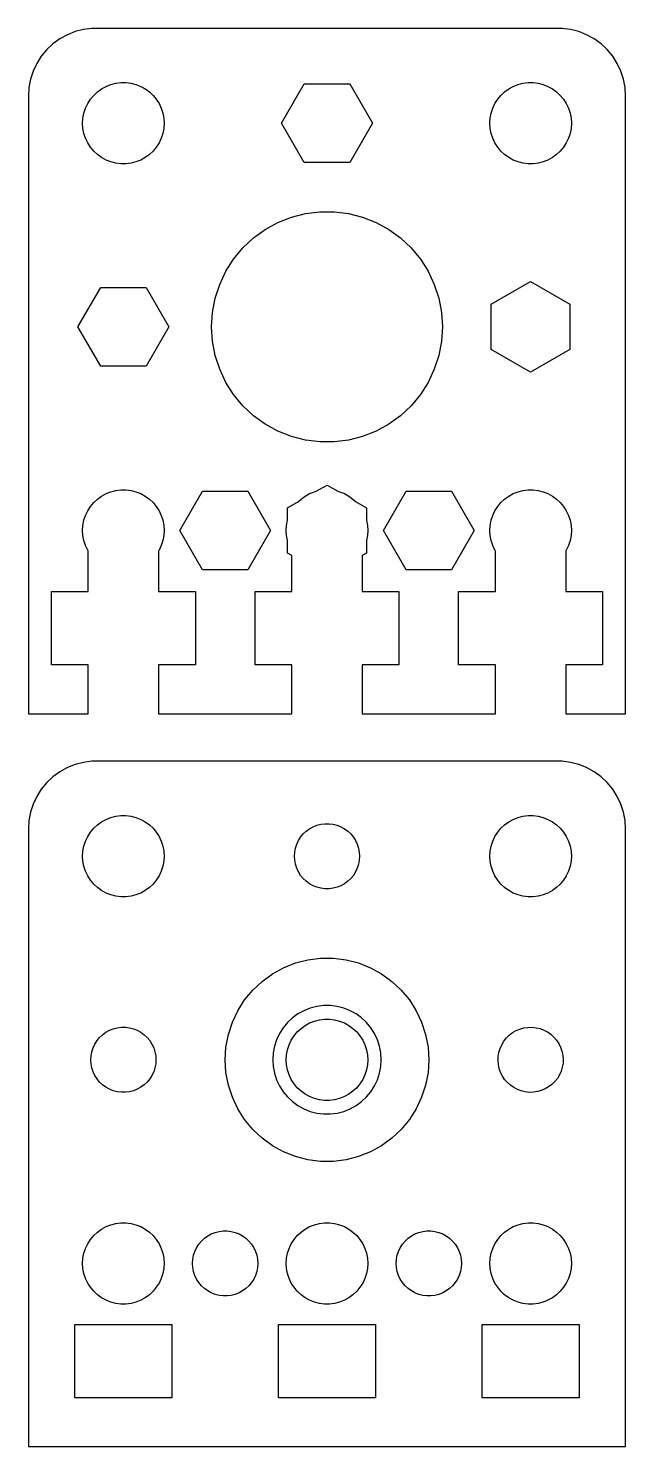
# Model space of a CAD drawing. Header units: metres. Extents: x -22 to 22, y -28 to 184.
# Drawn here: x -22 to 22, y -28.5 to 76 of the extents above; entities that cross this region are included whole.
import ezdxf

# ---------------------------------------------------------------- set-up
doc = ezdxf.new("R2010")
doc.units = ezdxf.units.M

msp = doc.modelspace()

# ---------------------------------------------------------------- linework, layer by layer
for p, q in [((-19.1289, 75.5241), (-19.6791, 75.2216)), ((-18.5451, 75.7553), (-19.1289, 75.5241)), ((-17.9369, 75.9114), (-18.5451, 75.7553)), ((-17.3139, 75.9901), (-17.9369, 75.9114)), ((17.3139, 75.9901), (-17.3139, 75.9901)), ((17.9369, 75.9114), (17.3139, 75.9901)), ((18.5451, 75.7553), (17.9369, 75.9114)), ((19.1289, 75.5241), (18.5451, 75.7553)), ((19.6791, 75.2216), (19.1289, 75.5241)), ((-20.6448, 74.4227), (-21.0451, 73.9389)), ((-20.1871, 74.8526), (-20.6448, 74.4227)), ((-19.6791, 75.2216), (-20.1871, 74.8526)), ((20.1871, 74.8526), (19.6791, 75.2216)), ((20.6448, 74.4227), (20.1871, 74.8526)), ((21.0451, 73.9389), (20.6448, 74.4227)), ((-21.3815, 73.4088), (-21.6489, 72.8406)), ((-21.0451, 73.9389), (-21.3815, 73.4088)), ((21.3815, 73.4088), (21.0451, 73.9389)), ((21.6489, 72.8406), (21.3815, 73.4088)), ((-21.8429, 72.2434), (-21.9606, 71.6267)), ((-21.6489, 72.8406), (-21.8429, 72.2434)), ((21.8429, 72.2434), (21.6489, 72.8406)), ((21.9606, 71.6267), (21.8429, 72.2434)), ((-21.9606, 71.6267), (-22, 71)), ((-17.427, 70.7634), (-17.1869, 71.0536)), ((-17.1869, 71.0536), (-16.9123, 71.3115)), ((-16.9123, 71.3115), (-16.6075, 71.533)), ((-16.6075, 71.533), (-16.2773, 71.7145)), ((-16.2773, 71.7145), (-15.927, 71.8532)), ((-15.927, 71.8532), (-15.5621, 71.9469)), ((-15.5621, 71.9469), (-15.1884, 71.9941)), ((-15.1884, 71.9941), (-14.8116, 71.9941)), ((-14.8116, 71.9941), (-14.4379, 71.9469)), ((-14.4379, 71.9469), (-14.0729, 71.8532)), ((-14.0729, 71.8532), (-13.7227, 71.7145)), ((-13.7227, 71.7145), (-13.3925, 71.533)), ((-13.3925, 71.533), (-13.0877, 71.3115)), ((-13.0877, 71.3115), (-12.8131, 71.0536)), ((-12.8131, 71.0536), (-12.5729, 70.7634)), ((-3.34659, 69), (-1.67329, 71.8982)), ((-1.67329, 71.8982), (1.67329, 71.8982)), ((1.67329, 71.8982), (3.34659, 69)), ((12.5729, 70.7634), (12.8131, 71.0536)), ((12.8131, 71.0536), (13.0877, 71.3115)), ((13.0877, 71.3115), (13.3925, 71.533)), ((13.3925, 71.533), (13.7227, 71.7145)), ((13.7227, 71.7145), (14.0729, 71.8532)), ((14.0729, 71.8532), (14.4379, 71.9469)), ((14.4379, 71.9469), (14.8116, 71.9941)), ((14.8116, 71.9941), (15.1884, 71.9941)), ((15.1884, 71.9941), (15.5621, 71.9469)), ((15.5621, 71.9469), (15.927, 71.8532)), ((15.927, 71.8532), (16.2773, 71.7145)), ((16.2773, 71.7145), (16.6075, 71.533)), ((16.6075, 71.533), (16.9123, 71.3115)), ((16.9123, 71.3115), (17.1869, 71.0536)), ((17.1869, 71.0536), (17.427, 70.7634)), ((22, 71), (21.9606, 71.6267)), ((-22, 71), (-22, 25.5)), ((-17.9057, 69.7461), (-17.7893, 70.1044)), ((-17.7893, 70.1044), (-17.6289, 70.4453)), ((-17.6289, 70.4453), (-17.427, 70.7634)), ((-12.5729, 70.7634), (-12.3711, 70.4453)), ((-12.3711, 70.4453), (-12.2107, 70.1044)), ((-12.2107, 70.1044), (-12.0942, 69.7461)), ((12.0942, 69.7461), (12.2107, 70.1044)), ((12.2107, 70.1044), (12.3711, 70.4453)), ((12.3711, 70.4453), (12.5729, 70.7634)), ((17.427, 70.7634), (17.6289, 70.4453)), ((17.6289, 70.4453), (17.7893, 70.1044)), ((17.7893, 70.1044), (17.9057, 69.7461)), ((22, 25.5), (22, 71)), ((-18, 69), (-17.9763, 69.376)), ((-17.9763, 68.624), (-18, 69)), ((-17.9763, 69.376), (-17.9057, 69.7461)), ((-12.0942, 69.7461), (-12.0237, 69.376)), ((-12.0237, 69.376), (-12, 69)), ((-12, 69), (-12.0237, 68.624)), ((-1.67329, 66.1018), (-3.34659, 69)), ((3.34659, 69), (1.67329, 66.1018)), ((12, 69), (12.0237, 69.376)), ((12.0237, 68.624), (12, 69)), ((12.0237, 69.376), (12.0942, 69.7461)), ((17.9057, 69.7461), (17.9763, 69.376)), ((17.9763, 69.376), (18, 69)), ((18, 69), (17.9763, 68.624)), ((-17.9057, 68.2539), (-17.9763, 68.624)), ((-17.7893, 67.8956), (-17.9057, 68.2539)), ((-12.0942, 68.2539), (-12.2107, 67.8956)), ((-12.0237, 68.624), (-12.0942, 68.2539)), ((12.0942, 68.2539), (12.0237, 68.624)), ((12.2107, 67.8956), (12.0942, 68.2539)), ((17.9057, 68.2539), (17.7893, 67.8956)), ((17.9763, 68.624), (17.9057, 68.2539)), ((-17.6289, 67.5547), (-17.7893, 67.8956)), ((-17.427, 67.2366), (-17.6289, 67.5547)), ((-17.1869, 66.9464), (-17.427, 67.2366)), ((-16.9123, 66.6884), (-17.1869, 66.9464)), ((-12.8131, 66.9464), (-13.0877, 66.6884)), ((-12.5729, 67.2366), (-12.8131, 66.9464)), ((-12.3711, 67.5547), (-12.5729, 67.2366)), ((-12.2107, 67.8956), (-12.3711, 67.5547)), ((12.3711, 67.5547), (12.2107, 67.8956)), ((12.5729, 67.2366), (12.3711, 67.5547)), ((12.8131, 66.9464), (12.5729, 67.2366)), ((13.0877, 66.6884), (12.8131, 66.9464)), ((17.1869, 66.9464), (16.9123, 66.6884)), ((17.427, 67.2366), (17.1869, 66.9464)), ((17.6289, 67.5547), (17.427, 67.2366)), ((17.7893, 67.8956), (17.6289, 67.5547)), ((-16.6075, 66.467), (-16.9123, 66.6884)), ((-16.2773, 66.2855), (-16.6075, 66.467)), ((-15.927, 66.1468), (-16.2773, 66.2855)), ((-15.5621, 66.0531), (-15.927, 66.1468)), ((-15.1884, 66.0059), (-15.5621, 66.0531)), ((-14.8116, 66.0059), (-15.1884, 66.0059)), ((-14.4379, 66.0531), (-14.8116, 66.0059)), ((-14.0729, 66.1468), (-14.4379, 66.0531)), ((-13.7227, 66.2855), (-14.0729, 66.1468)), ((-13.3925, 66.467), (-13.7227, 66.2855)), ((-13.0877, 66.6884), (-13.3925, 66.467)), ((1.67329, 66.1018), (-1.67329, 66.1018)), ((13.3925, 66.467), (13.0877, 66.6884)), ((13.7227, 66.2855), (13.3925, 66.467)), ((14.0729, 66.1468), (13.7227, 66.2855)), ((14.4379, 66.0531), (14.0729, 66.1468)), ((14.8116, 66.0059), (14.4379, 66.0531)), ((15.1884, 66.0059), (14.8116, 66.0059)), ((15.5621, 66.0531), (15.1884, 66.0059)), ((15.927, 66.1468), (15.5621, 66.0531)), ((16.2773, 66.2855), (15.927, 66.1468)), ((16.6075, 66.467), (16.2773, 66.2855)), ((16.9123, 66.6884), (16.6075, 66.467)), ((-4.55452, 61.1768), (-3.61911, 61.691)), ((-3.61911, 61.691), (-2.62663, 62.084)), ((-2.62663, 62.084), (-1.59273, 62.3494)), ((-1.59273, 62.3494), (-0.533707, 62.4832)), ((-0.533707, 62.4832), (0.533707, 62.4832)), ((0.533707, 62.4832), (1.59273, 62.3494)), ((1.59273, 62.3494), (2.62663, 62.084)), ((2.62663, 62.084), (3.61911, 61.691)), ((3.61911, 61.691), (4.55452, 61.1768)), ((-5.41809, 60.5494), (-4.55452, 61.1768)), ((4.55452, 61.1768), (5.41809, 60.5494)), ((-6.87663, 58.9962), (-6.19623, 59.8186)), ((-6.19623, 59.8186), (-5.41809, 60.5494)), ((5.41809, 60.5494), (6.19623, 59.8186)), ((6.19623, 59.8186), (6.87663, 58.9962)), ((-7.44859, 58.0949), (-6.87663, 58.9962)), ((6.87663, 58.9962), (7.44859, 58.0949)), ((-7.90309, 57.129), (-7.44859, 58.0949)), ((7.44859, 58.0949), (7.90309, 57.129)), ((-18.3466, 54), (-16.6733, 56.8982)), ((-16.6733, 56.8982), (-13.3267, 56.8982)), ((-13.3267, 56.8982), (-11.6534, 54)), ((-8.23296, 56.1139), (-7.90309, 57.129)), ((7.90309, 57.129), (8.23296, 56.1139)), ((12.1018, 55.6733), (15, 57.3466)), ((15, 57.3466), (17.8982, 55.6733)), ((-8.43297, 55.0653), (-8.23296, 56.1139)), ((8.23296, 56.1139), (8.43297, 55.0653)), ((12.1018, 52.3267), (12.1018, 55.6733)), ((17.8982, 55.6733), (17.8982, 52.3267)), ((-8.5, 54), (-8.43297, 55.0653)), ((8.43297, 55.0653), (8.5, 54)), ((-16.6733, 51.1018), (-18.3466, 54)), ((-11.6534, 54), (-13.3267, 51.1018)), ((-8.43297, 52.9347), (-8.5, 54)), ((8.5, 54), (8.43297, 52.9347)), ((-8.23296, 51.8861), (-8.43297, 52.9347)), ((8.43297, 52.9347), (8.23296, 51.8861)), ((15, 50.6534), (12.1018, 52.3267)), ((17.8982, 52.3267), (15, 50.6534)), ((-7.90309, 50.871), (-8.23296, 51.8861)), ((8.23296, 51.8861), (7.90309, 50.871)), ((-13.3267, 51.1018), (-16.6733, 51.1018)), ((-7.44859, 49.9051), (-7.90309, 50.871)), ((7.90309, 50.871), (7.44859, 49.9051)), ((-6.87663, 49.0038), (-7.44859, 49.9051)), ((7.44859, 49.9051), (6.87663, 49.0038)), ((-6.19623, 48.1814), (-6.87663, 49.0038)), ((-5.41809, 47.4506), (-6.19623, 48.1814)), ((6.19623, 48.1814), (5.41809, 47.4506)), ((6.87663, 49.0038), (6.19623, 48.1814)), ((-4.55452, 46.8232), (-5.41809, 47.4506)), ((5.41809, 47.4506), (4.55452, 46.8232)), ((-3.61911, 46.309), (-4.55452, 46.8232)), ((-2.62663, 45.916), (-3.61911, 46.309)), ((3.61911, 46.309), (2.62663, 45.916)), ((4.55452, 46.8232), (3.61911, 46.309)), ((-1.59273, 45.6506), (-2.62663, 45.916)), ((-0.533707, 45.5168), (-1.59273, 45.6506)), ((0.533707, 45.5168), (-0.533707, 45.5168)), ((1.59273, 45.6506), (0.533707, 45.5168)), ((2.62663, 45.916), (1.59273, 45.6506)), ((-16.2773, 41.7145), (-15.927, 41.8532)), ((-15.927, 41.8532), (-15.5621, 41.9469)), ((-15.5621, 41.9469), (-15.1884, 41.9941)), ((-15.1884, 41.9941), (-14.8116, 41.9941)), ((-14.8116, 41.9941), (-14.4379, 41.9469)), ((-14.4379, 41.9469), (-14.0729, 41.8532)), ((-14.0729, 41.8532), (-13.7227, 41.7145)), ((-10.8466, 39), (-9.17329, 41.8982)), ((-9.17329, 41.8982), (-5.82671, 41.8982)), ((-5.82671, 41.8982), (-4.15341, 39)), ((-1.27733, 41.7145), (-0.927048, 41.8532)), ((-0.927048, 41.8532), (-0.796646, 41.8867)), ((-0.796646, 41.8867), (0, 42.3466)), ((0, 42.3466), (0.796631, 41.8867)), ((0.796631, 41.8867), (0.927048, 41.8532)), ((0.927048, 41.8532), (1.27733, 41.7145)), ((4.15341, 39), (5.82671, 41.8982)), ((5.82671, 41.8982), (9.17329, 41.8982)), ((9.17329, 41.8982), (10.8466, 39)), ((13.7227, 41.7145), (14.0729, 41.8532)), ((14.0729, 41.8532), (14.4379, 41.9469)), ((14.4379, 41.9469), (14.8116, 41.9941)), ((14.8116, 41.9941), (15.1884, 41.9941)), ((15.1884, 41.9941), (15.5621, 41.9469)), ((15.5621, 41.9469), (15.927, 41.8532)), ((15.927, 41.8532), (16.2773, 41.7145)), ((-17.6289, 40.4453), (-17.427, 40.7634)), ((-17.427, 40.7634), (-17.1869, 41.0536)), ((-17.1869, 41.0536), (-16.9123, 41.3116)), ((-16.9123, 41.3116), (-16.6075, 41.533)), ((-16.6075, 41.533), (-16.2773, 41.7145)), ((-13.7227, 41.7145), (-13.3925, 41.533)), ((-13.3925, 41.533), (-13.0877, 41.3116)), ((-13.0877, 41.3116), (-12.8131, 41.0536)), ((-12.8131, 41.0536), (-12.5729, 40.7634)), ((-12.5729, 40.7634), (-12.3711, 40.4453)), ((-2.89822, 40.6733), (-2.103, 41.1324)), ((-2.103, 41.1324), (-1.91226, 41.3116)), ((-1.91226, 41.3116), (-1.60747, 41.533)), ((-1.60747, 41.533), (-1.27733, 41.7145)), ((1.27733, 41.7145), (1.60747, 41.533)), ((1.60747, 41.533), (1.91226, 41.3116)), ((1.91226, 41.3116), (2.10303, 41.1324)), ((2.10303, 41.1324), (2.89822, 40.6733)), ((12.3711, 40.4453), (12.5729, 40.7634)), ((12.5729, 40.7634), (12.8131, 41.0536)), ((12.8131, 41.0536), (13.0877, 41.3116)), ((13.0877, 41.3116), (13.3925, 41.533)), ((13.3925, 41.533), (13.7227, 41.7145)), ((16.2773, 41.7145), (16.6075, 41.533)), ((16.6075, 41.533), (16.9123, 41.3116)), ((16.9123, 41.3116), (17.1869, 41.0536)), ((17.1869, 41.0536), (17.427, 40.7634)), ((17.427, 40.7634), (17.6289, 40.4453)), ((-17.9763, 39.376), (-17.9057, 39.7461)), ((-17.9057, 39.7461), (-17.7893, 40.1044)), ((-17.7893, 40.1044), (-17.6289, 40.4453)), ((-12.3711, 40.4453), (-12.2107, 40.1044)), ((-12.2107, 40.1044), (-12.0942, 39.7461)), ((-12.0942, 39.7461), (-12.0237, 39.376)), ((-2.97633, 39.376), (-2.90575, 39.7461)), ((-2.90575, 39.7461), (-2.89822, 39.7692)), ((-2.89822, 39.7692), (-2.89822, 40.6733)), ((2.89822, 40.6733), (2.89822, 39.7692)), ((2.89822, 39.7692), (2.90575, 39.7461)), ((2.90575, 39.7461), (2.97633, 39.376)), ((12.0237, 39.376), (12.0942, 39.7461)), ((12.0942, 39.7461), (12.2107, 40.1044)), ((12.2107, 40.1044), (12.3711, 40.4453)), ((17.6289, 40.4453), (17.7893, 40.1044)), ((17.7893, 40.1044), (17.9057, 39.7461)), ((17.9057, 39.7461), (17.9763, 39.376)), ((-18, 39), (-17.9763, 39.376)), ((-17.9763, 38.624), (-18, 39)), ((-12.0237, 39.376), (-12, 39)), ((-12, 39), (-12.0237, 38.624)), ((-9.17329, 36.1018), (-10.8466, 39)), ((-4.15341, 39), (-5.82671, 36.1018)), ((-3, 39), (-2.97633, 39.376)), ((-2.97633, 38.624), (-3, 39)), ((2.97633, 39.376), (3, 39)), ((3, 39), (2.97633, 38.624)), ((5.82671, 36.1018), (4.15341, 39)), ((10.8466, 39), (9.17329, 36.1018)), ((12, 39), (12.0237, 39.376)), ((12.0237, 38.624), (12, 39)), ((17.9763, 39.376), (18, 39)), ((18, 39), (17.9763, 38.624)), ((-17.9057, 38.2539), (-17.9763, 38.624)), ((-17.7893, 37.8956), (-17.9057, 38.2539)), ((-17.6289, 37.5547), (-17.7893, 37.8956)), ((-12.2107, 37.8956), (-12.3711, 37.5547)), ((-12.0942, 38.2539), (-12.2107, 37.8956)), ((-12.0237, 38.624), (-12.0942, 38.2539)), ((-2.90575, 38.2539), (-2.97633, 38.624)), ((-2.89822, 38.2308), (-2.90575, 38.2539)), ((-2.89822, 37.3267), (-2.89822, 38.2308)), ((2.90575, 38.2539), (2.89822, 38.2308)), ((2.89822, 38.2308), (2.89822, 37.3267)), ((2.97633, 38.624), (2.90575, 38.2539)), ((12.0942, 38.2539), (12.0237, 38.624)), ((12.2107, 37.8956), (12.0942, 38.2539)), ((12.3711, 37.5547), (12.2107, 37.8956)), ((17.7893, 37.8956), (17.6289, 37.5547)), ((17.9057, 38.2539), (17.7893, 37.8956)), ((17.9763, 38.624), (17.9057, 38.2539)), ((-17.5942, 37.5), (-17.6289, 37.5547)), ((-17.5942, 34.5), (-17.5942, 37.5)), ((-12.3711, 37.5547), (-12.4058, 37.5)), ((-12.4058, 37.5), (-12.4058, 34.5)), ((-2.59418, 37.1512), (-2.89822, 37.3267)), ((-2.59418, 34.5), (-2.59418, 37.1512)), ((2.89822, 37.3267), (2.59418, 37.1512)), ((2.59418, 37.1512), (2.59418, 34.5)), ((12.4058, 37.5), (12.3711, 37.5547)), ((12.4058, 34.5), (12.4058, 37.5)), ((17.6289, 37.5547), (17.5942, 37.5)), ((17.5942, 37.5), (17.5942, 34.5)), ((-5.82671, 36.1018), (-9.17329, 36.1018)), ((9.17329, 36.1018), (5.82671, 36.1018)), ((-20.304, 29.1), (-20.304, 34.5)), ((-20.304, 34.5), (-17.5942, 34.5)), ((-12.4058, 34.5), (-9.69603, 34.5)), ((-9.69603, 34.5), (-9.69603, 29.1)), ((-5.30396, 29.1), (-5.30396, 34.5)), ((-5.30396, 34.5), (-2.59418, 34.5)), ((2.59418, 34.5), (5.30396, 34.5)), ((5.30396, 34.5), (5.30396, 29.1)), ((9.69603, 29.1), (9.69603, 34.5)), ((9.69603, 34.5), (12.4058, 34.5)), ((17.5942, 34.5), (20.304, 34.5)), ((20.304, 34.5), (20.304, 29.1)), ((-17.5942, 29.1), (-20.304, 29.1)), ((-17.5942, 25.5), (-17.5942, 29.1)), ((-9.69603, 29.1), (-12.4058, 29.1)), ((-12.4058, 29.1), (-12.4058, 25.5)), ((-2.59418, 29.1), (-5.30396, 29.1)), ((-2.59418, 25.5), (-2.59418, 29.1)), ((5.30396, 29.1), (2.59418, 29.1)), ((2.59418, 29.1), (2.59418, 25.5)), ((12.4058, 29.1), (9.69603, 29.1)), ((12.4058, 25.5), (12.4058, 29.1)), ((20.304, 29.1), (17.5942, 29.1)), ((17.5942, 29.1), (17.5942, 25.5)), ((-22, 25.5), (-17.5942, 25.5)), ((-12.4058, 25.5), (-2.59418, 25.5)), ((2.59418, 25.5), (12.4058, 25.5)), ((17.5942, 25.5), (22, 25.5)), ((-17.3139, 21.9901), (-17.9369, 21.9114)), ((17.3139, 21.9901), (-17.3139, 21.9901)), ((17.9369, 21.9114), (17.3139, 21.9901)), ((-19.6791, 21.2216), (-20.1871, 20.8526)), ((-19.1289, 21.5241), (-19.6791, 21.2216)), ((-18.5451, 21.7553), (-19.1289, 21.5241)), ((-17.9369, 21.9114), (-18.5451, 21.7553)), ((18.5451, 21.7553), (17.9369, 21.9114)), ((19.1289, 21.5241), (18.5451, 21.7553)), ((19.6791, 21.2216), (19.1289, 21.5241)), ((20.1871, 20.8526), (19.6791, 21.2216)), ((-21.0451, 19.9389), (-21.3815, 19.4088)), ((-20.6448, 20.4227), (-21.0451, 19.9389)), ((-20.1871, 20.8526), (-20.6448, 20.4227)), ((20.6448, 20.4227), (20.1871, 20.8526)), ((21.0451, 19.9389), (20.6448, 20.4227)), ((21.3815, 19.4088), (21.0451, 19.9389)), ((-21.6489, 18.8406), (-21.8429, 18.2434)), ((-21.3815, 19.4088), (-21.6489, 18.8406)), ((21.6489, 18.8406), (21.3815, 19.4088)), ((21.8429, 18.2434), (21.6489, 18.8406)), ((-21.8429, 18.2434), (-21.9606, 17.6267)), ((-16.2773, 17.7145), (-15.927, 17.8532)), ((-15.927, 17.8532), (-15.5621, 17.9469)), ((-15.5621, 17.9469), (-15.1884, 17.9941)), ((-15.1884, 17.9941), (-14.8116, 17.9941)), ((-14.8116, 17.9941), (-14.4379, 17.9469)), ((-14.4379, 17.9469), (-14.0729, 17.8532)), ((-14.0729, 17.8532), (-13.7227, 17.7145)), ((13.7227, 17.7145), (14.0729, 17.8532)), ((14.0729, 17.8532), (14.4379, 17.9469)), ((14.4379, 17.9469), (14.8116, 17.9941)), ((14.8116, 17.9941), (15.1884, 17.9941)), ((15.1884, 17.9941), (15.5621, 17.9469)), ((15.5621, 17.9469), (15.927, 17.8532)), ((15.927, 17.8532), (16.2773, 17.7145)), ((21.9606, 17.6267), (21.8429, 18.2434)), ((-21.9606, 17.6267), (-22, 17)), ((-22, 17), (-22, -28.5)), ((-17.6289, 16.4453), (-17.427, 16.7634)), ((-17.427, 16.7634), (-17.1869, 17.0536)), ((-17.1869, 17.0536), (-16.9123, 17.3115)), ((-16.9123, 17.3115), (-16.6075, 17.533)), ((-16.6075, 17.533), (-16.2773, 17.7145)), ((-13.7227, 17.7145), (-13.3925, 17.533)), ((-13.3925, 17.533), (-13.0877, 17.3115)), ((-13.0877, 17.3115), (-12.8131, 17.0536)), ((-12.8131, 17.0536), (-12.5729, 16.7634)), ((-12.5729, 16.7634), (-12.3711, 16.4453)), ((-1.74951, 16.6429), (-1.52982, 16.8492)), ((-1.52982, 16.8492), (-1.28598, 17.0264)), ((-1.28598, 17.0264), (-1.02187, 17.1716)), ((-1.02187, 17.1716), (-0.741638, 17.2825)), ((-0.741638, 17.2825), (-0.449707, 17.3575)), ((-0.449707, 17.3575), (-0.150696, 17.3953)), ((-0.150696, 17.3953), (0.150696, 17.3953)), ((0.150696, 17.3953), (0.449707, 17.3575)), ((0.449707, 17.3575), (0.741638, 17.2825)), ((0.741638, 17.2825), (1.02187, 17.1716)), ((1.02187, 17.1716), (1.28598, 17.0264)), ((1.28598, 17.0264), (1.52982, 16.8492)), ((1.52982, 16.8492), (1.74951, 16.6429)), ((12.3711, 16.4453), (12.5729, 16.7634)), ((12.5729, 16.7634), (12.8131, 17.0536)), ((12.8131, 17.0536), (13.0877, 17.3115)), ((13.0877, 17.3115), (13.3925, 17.533)), ((13.3925, 17.533), (13.7227, 17.7145)), ((16.2773, 17.7145), (16.6075, 17.533)), ((16.6075, 17.533), (16.9123, 17.3115)), ((16.9123, 17.3115), (17.1869, 17.0536)), ((17.1869, 17.0536), (17.427, 16.7634)), ((17.427, 16.7634), (17.6289, 16.4453)), ((22, 17), (21.9606, 17.6267)), ((22, -28.5), (22, 17)), ((-17.9763, 15.376), (-17.9057, 15.7461)), ((-17.9057, 15.7461), (-17.7893, 16.1044)), ((-17.7893, 16.1044), (-17.6289, 16.4453)), ((-12.3711, 16.4453), (-12.2107, 16.1044)), ((-12.2107, 16.1044), (-12.0942, 15.7461)), ((-12.0942, 15.7461), (-12.0237, 15.376)), ((-2.32458, 15.5968), (-2.23146, 15.8835)), ((-2.23146, 15.8835), (-2.10313, 16.1562)), ((-2.10313, 16.1562), (-1.94164, 16.4107)), ((-1.94164, 16.4107), (-1.74951, 16.6429)), ((1.74951, 16.6429), (1.94164, 16.4107)), ((1.94164, 16.4107), (2.10313, 16.1562)), ((2.10313, 16.1562), (2.23146, 15.8835)), ((2.23146, 15.8835), (2.32458, 15.5968)), ((12.0237, 15.376), (12.0942, 15.7461)), ((12.0942, 15.7461), (12.2107, 16.1044)), ((12.2107, 16.1044), (12.3711, 16.4453)), ((17.6289, 16.4453), (17.7893, 16.1044)), ((17.7893, 16.1044), (17.9057, 15.7461)), ((17.9057, 15.7461), (17.9763, 15.376)), ((-18, 15), (-17.9763, 15.376)), ((-17.9763, 14.624), (-18, 15)), ((-12.0237, 15.376), (-12, 15)), ((-12, 15), (-12.0237, 14.624)), ((-2.39999, 15), (-2.38107, 15.3008)), ((-2.38107, 14.6992), (-2.39999, 15)), ((-2.38107, 15.3008), (-2.32458, 15.5968)), ((-2.32458, 14.4031), (-2.38107, 14.6992)), ((2.32458, 15.5968), (2.38107, 15.3008)), ((2.38107, 14.6992), (2.32458, 14.4031)), ((2.38107, 15.3008), (2.39999, 15)), ((2.39999, 15), (2.38107, 14.6992)), ((12, 15), (12.0237, 15.376)), ((12.0237, 14.624), (12, 15)), ((17.9763, 15.376), (18, 15)), ((18, 15), (17.9763, 14.624)), ((-17.9057, 14.2539), (-17.9763, 14.624)), ((-17.7893, 13.8956), (-17.9057, 14.2539)), ((-17.6289, 13.5547), (-17.7893, 13.8956)), ((-12.2107, 13.8956), (-12.3711, 13.5547)), ((-12.0942, 14.2539), (-12.2107, 13.8956)), ((-12.0237, 14.624), (-12.0942, 14.2539)), ((-2.23146, 14.1165), (-2.32458, 14.4031)), ((-2.10313, 13.8438), (-2.23146, 14.1165)), ((-1.94164, 13.5893), (-2.10313, 13.8438)), ((-1.74951, 13.3571), (-1.94164, 13.5893)), ((1.94164, 13.5893), (1.74951, 13.3571)), ((2.10313, 13.8438), (1.94164, 13.5893)), ((2.23146, 14.1165), (2.10313, 13.8438)), ((2.32458, 14.4031), (2.23146, 14.1165)), ((12.0942, 14.2539), (12.0237, 14.624)), ((12.2107, 13.8956), (12.0942, 14.2539)), ((12.3711, 13.5547), (12.2107, 13.8956)), ((17.7893, 13.8956), (17.6289, 13.5547)), ((17.9057, 14.2539), (17.7893, 13.8956)), ((17.9763, 14.624), (17.9057, 14.2539)), ((-17.427, 13.2366), (-17.6289, 13.5547)), ((-17.1869, 12.9464), (-17.427, 13.2366)), ((-16.9123, 12.6884), (-17.1869, 12.9464)), ((-16.6075, 12.467), (-16.9123, 12.6884)), ((-13.0877, 12.6884), (-13.3925, 12.467)), ((-12.8131, 12.9464), (-13.0877, 12.6884)), ((-12.5729, 13.2366), (-12.8131, 12.9464)), ((-12.3711, 13.5547), (-12.5729, 13.2366)), ((-1.52982, 13.1508), (-1.74951, 13.3571)), ((-1.28598, 12.9736), (-1.52982, 13.1508)), ((-1.02187, 12.8284), (-1.28598, 12.9736)), ((-0.741638, 12.7175), (-1.02187, 12.8284)), ((-0.449707, 12.6425), (-0.741638, 12.7175)), ((-0.150696, 12.6047), (-0.449707, 12.6425)), ((0.150696, 12.6047), (-0.150696, 12.6047)), ((0.449707, 12.6425), (0.150696, 12.6047)), ((0.741638, 12.7175), (0.449707, 12.6425)), ((1.02187, 12.8284), (0.741638, 12.7175)), ((1.28598, 12.9736), (1.02187, 12.8284)), ((1.52982, 13.1508), (1.28598, 12.9736)), ((1.74951, 13.3571), (1.52982, 13.1508)), ((12.5729, 13.2366), (12.3711, 13.5547)), ((12.8131, 12.9464), (12.5729, 13.2366)), ((13.0877, 12.6884), (12.8131, 12.9464)), ((13.3925, 12.467), (13.0877, 12.6884)), ((16.9123, 12.6884), (16.6075, 12.467)), ((17.1869, 12.9464), (16.9123, 12.6884)), ((17.427, 13.2366), (17.1869, 12.9464)), ((17.6289, 13.5547), (17.427, 13.2366)), ((-16.2773, 12.2855), (-16.6075, 12.467)), ((-15.927, 12.1468), (-16.2773, 12.2855)), ((-15.5621, 12.0531), (-15.927, 12.1468)), ((-15.1884, 12.0059), (-15.5621, 12.0531)), ((-14.8116, 12.0059), (-15.1884, 12.0059)), ((-14.4379, 12.0531), (-14.8116, 12.0059)), ((-14.0729, 12.1468), (-14.4379, 12.0531)), ((-13.7227, 12.2855), (-14.0729, 12.1468)), ((-13.3925, 12.467), (-13.7227, 12.2855)), ((13.7227, 12.2855), (13.3925, 12.467)), ((14.0729, 12.1468), (13.7227, 12.2855)), ((14.4379, 12.0531), (14.0729, 12.1468)), ((14.8116, 12.0059), (14.4379, 12.0531)), ((15.1884, 12.0059), (14.8116, 12.0059)), ((15.5621, 12.0531), (15.1884, 12.0059)), ((15.927, 12.1468), (15.5621, 12.0531)), ((16.2773, 12.2855), (15.927, 12.1468)), ((16.6075, 12.467), (16.2773, 12.2855)), ((-2.31763, 7.13292), (-1.40535, 7.36714)), ((-1.40535, 7.36714), (-0.470917, 7.4852)), ((-0.470917, 7.4852), (0.470917, 7.4852)), ((0.470917, 7.4852), (1.40535, 7.36714)), ((1.40535, 7.36714), (2.31763, 7.13292)), ((-4.78067, 5.77884), (-4.01869, 6.33246)), ((-4.01869, 6.33246), (-3.19334, 6.78619)), ((-3.19334, 6.78619), (-2.31763, 7.13292)), ((2.31763, 7.13292), (3.19334, 6.78619)), ((3.19334, 6.78619), (4.01869, 6.33246)), ((4.01869, 6.33246), (4.78067, 5.77884)), ((-5.46725, 5.13409), (-4.78067, 5.77884)), ((4.78067, 5.77884), (5.46725, 5.13409)), ((-6.5723, 3.61314), (-6.06763, 4.40839)), ((-6.06763, 4.40839), (-5.46725, 5.13409)), ((5.46725, 5.13409), (6.06763, 4.40839)), ((6.06763, 4.40839), (6.5723, 3.61314)), ((-6.97331, 2.76093), (-6.5723, 3.61314)), ((-2.1433, 3.3773), (-2.54968, 3.08205)), ((-1.70311, 3.61929), (-2.1433, 3.3773)), ((-1.23605, 3.80421), (-1.70311, 3.61929)), ((-0.749512, 3.92914), (-1.23605, 3.80421)), ((-0.25116, 3.9921), (-0.749512, 3.92914)), ((0.25116, 3.9921), (-0.25116, 3.9921)), ((0.749512, 3.92914), (0.25116, 3.9921)), ((1.23605, 3.80421), (0.749512, 3.92914)), ((1.70311, 3.61929), (1.23605, 3.80421)), ((2.1433, 3.3773), (1.70311, 3.61929)), ((2.54968, 3.08205), (2.1433, 3.3773)), ((6.5723, 3.61314), (6.97331, 2.76093)), ((-16.286, 2.02638), (-16.0219, 2.17157)), ((-16.0219, 2.17157), (-15.7416, 2.28253)), ((-15.7416, 2.28253), (-15.4497, 2.35748)), ((-15.4497, 2.35748), (-15.1507, 2.39526)), ((-15.1507, 2.39526), (-14.8493, 2.39526)), ((-14.8493, 2.39526), (-14.5503, 2.35748)), ((-14.5503, 2.35748), (-14.2583, 2.28253)), ((-14.2583, 2.28253), (-13.9781, 2.17157)), ((-13.9781, 2.17157), (-13.714, 2.02638)), ((-7.26436, 1.86517), (-6.97331, 2.76093)), ((-3.23605, 2.35114), (-3.50522, 1.927)), ((-2.91586, 2.73817), (-3.23605, 2.35114)), ((-2.54968, 3.08205), (-2.91586, 2.73817)), ((-2.1869, 2.05363), (-1.91226, 2.31154)), ((-1.91226, 2.31154), (-1.60747, 2.53297)), ((-1.60747, 2.53297), (-1.27733, 2.71448)), ((-1.27733, 2.71448), (-0.927048, 2.85316)), ((-0.927048, 2.85316), (-0.562134, 2.94685)), ((-0.562134, 2.94685), (-0.18837, 2.99408)), ((-0.18837, 2.99408), (0.18837, 2.99408)), ((0.18837, 2.99408), (0.562134, 2.94685)), ((0.562134, 2.94685), (0.927048, 2.85316)), ((0.927048, 2.85316), (1.27733, 2.71448)), ((1.27733, 2.71448), (1.60747, 2.53297)), ((1.60747, 2.53297), (1.91226, 2.31154)), ((1.91226, 2.31154), (2.1869, 2.05363)), ((2.91586, 2.73817), (2.54968, 3.08205)), ((3.23605, 2.35114), (2.91586, 2.73817)), ((3.50522, 1.927), (3.23605, 2.35114)), ((6.97331, 2.76093), (7.26436, 1.86517)), ((13.6719, 1.99901), (13.9329, 2.1497)), ((13.9329, 2.1497), (14.2107, 2.26649)), ((14.2107, 2.26649), (14.501, 2.34755)), ((14.501, 2.34755), (14.7992, 2.39157)), ((14.7992, 2.39157), (15.1005, 2.39789)), ((15.1005, 2.39789), (15.4002, 2.36638)), ((15.4002, 2.36638), (15.6937, 2.29756)), ((15.6937, 2.29756), (15.9762, 2.1925)), ((15.9762, 2.1925), (16.2433, 2.05287)), ((-17.2315, 0.883484), (-17.1031, 1.1562)), ((-17.1031, 1.1562), (-16.9416, 1.41068)), ((-16.9416, 1.41068), (-16.7495, 1.6429)), ((-16.7495, 1.6429), (-16.5298, 1.84923)), ((-16.5298, 1.84923), (-16.286, 2.02638)), ((-13.714, 2.02638), (-13.4702, 1.84923)), ((-13.4702, 1.84923), (-13.2505, 1.6429)), ((-13.2505, 1.6429), (-13.0583, 1.41068)), ((-13.0583, 1.41068), (-12.8969, 1.1562)), ((-12.8969, 1.1562), (-12.7685, 0.883484)), ((-7.44086, 0.939987), (-7.26436, 1.86517)), ((-3.7191, 1.47249), (-3.87433, 0.994751)), ((-3.50522, 1.927), (-3.7191, 1.47249)), ((-2.90575, 0.746063), (-2.78932, 1.10437)), ((-2.78932, 1.10437), (-2.62891, 1.44525)), ((-2.62891, 1.44525), (-2.42705, 1.76335)), ((-2.42705, 1.76335), (-2.1869, 2.05363)), ((2.1869, 2.05363), (2.42705, 1.76335)), ((2.42705, 1.76335), (2.62891, 1.44525)), ((2.62891, 1.44525), (2.78932, 1.10437)), ((2.78932, 1.10437), (2.90575, 0.746063)), ((3.7191, 1.47249), (3.50522, 1.927)), ((3.87433, 0.994751), (3.7191, 1.47249)), ((7.26436, 1.86517), (7.44086, 0.939987)), ((12.7505, 0.836563), (12.8731, 1.11191)), ((12.8731, 1.11191), (13.0292, 1.36971)), ((13.0292, 1.36971), (13.2164, 1.60591)), ((13.2164, 1.60591), (13.4318, 1.81679)), ((13.4318, 1.81679), (13.6719, 1.99901)), ((16.2433, 2.05287), (16.4908, 1.88086)), ((16.4908, 1.88086), (16.7147, 1.67918)), ((16.7147, 1.67918), (16.9117, 1.45103)), ((16.9117, 1.45103), (17.0785, 1.2)), ((17.0785, 1.2), (17.2125, 0.930023)), ((-17.4, 0), (-17.3811, 0.300797)), ((-17.3811, -0.300797), (-17.4, 0)), ((-17.3811, 0.300797), (-17.3246, 0.596848)), ((-17.3246, 0.596848), (-17.2315, 0.883484)), ((-12.7685, 0.883484), (-12.6754, 0.596848)), ((-12.6754, 0.596848), (-12.6189, 0.300797)), ((-12.6189, 0.300797), (-12.6, 0)), ((-12.6, 0), (-12.6189, -0.300797)), ((-7.5, 0), (-7.44086, 0.939987)), ((-7.44086, -0.939987), (-7.5, 0)), ((-3.96844, 0.501328), (-4, 0)), ((-4, 0), (-3.96844, -0.501328)), ((-3.87433, 0.994751), (-3.96844, 0.501328)), ((-3, 0), (-2.97633, 0.375992)), ((-2.97633, -0.375992), (-3, 0)), ((-2.97633, 0.375992), (-2.90575, 0.746063)), ((2.90575, 0.746063), (2.97633, 0.375992)), ((2.97633, 0.375992), (3, 0)), ((3, 0), (2.97633, -0.375992)), ((3.96844, 0.501328), (3.87433, 0.994751)), ((4, 0), (3.96844, 0.501328)), ((3.96844, -0.501328), (4, 0)), ((7.44086, 0.939987), (7.5, 0)), ((7.5, 0), (7.44086, -0.939987)), ((12.6005, -0.050247), (12.6131, 0.250854)), ((12.6131, 0.250854), (12.6634, 0.548035)), ((12.6634, 0.548035), (12.7505, 0.836563)), ((17.2125, 0.930023), (17.3116, 0.645401)), ((17.3116, 0.645401), (17.3743, 0.350586)), ((17.3743, 0.350586), (17.3995, 0.050247)), ((17.3995, 0.050247), (17.3868, -0.250854)), ((-17.3246, -0.596848), (-17.3811, -0.300797)), ((-17.2315, -0.883484), (-17.3246, -0.596848)), ((-17.1031, -1.1562), (-17.2315, -0.883484)), ((-12.7685, -0.883484), (-12.8969, -1.1562)), ((-12.6754, -0.596848), (-12.7685, -0.883484)), ((-12.6189, -0.300797), (-12.6754, -0.596848)), ((-7.26436, -1.86517), (-7.44086, -0.939987)), ((-3.96844, -0.501328), (-3.87433, -0.994751)), ((-3.87433, -0.994751), (-3.7191, -1.47249)), ((-2.90575, -0.746063), (-2.97633, -0.375992)), ((-2.78932, -1.10437), (-2.90575, -0.746063)), ((2.90575, -0.746063), (2.78932, -1.10437)), ((2.97633, -0.375992), (2.90575, -0.746063)), ((3.7191, -1.47249), (3.87433, -0.994751)), ((3.87433, -0.994751), (3.96844, -0.501328)), ((7.44086, -0.939987), (7.26436, -1.86517)), ((12.6257, -0.350586), (12.6005, -0.050247)), ((12.6884, -0.645401), (12.6257, -0.350586)), ((12.7875, -0.930023), (12.6884, -0.645401)), ((12.9215, -1.2), (12.7875, -0.930023)), ((17.2495, -0.836563), (17.1269, -1.11191)), ((17.3366, -0.548035), (17.2495, -0.836563)), ((17.3868, -0.250854), (17.3366, -0.548035)), ((-16.9416, -1.41068), (-17.1031, -1.1562)), ((-16.7495, -1.6429), (-16.9416, -1.41068)), ((-16.5298, -1.84923), (-16.7495, -1.6429)), ((-16.286, -2.02638), (-16.5298, -1.84923)), ((-16.0219, -2.17157), (-16.286, -2.02638)), ((-13.714, -2.02638), (-13.9781, -2.17157)), ((-13.4702, -1.84923), (-13.714, -2.02638)), ((-13.2505, -1.6429), (-13.4702, -1.84923)), ((-13.0583, -1.41068), (-13.2505, -1.6429)), ((-12.8969, -1.1562), (-13.0583, -1.41068)), ((-6.97331, -2.76093), (-7.26436, -1.86517)), ((-3.7191, -1.47249), (-3.50522, -1.927)), ((-3.50522, -1.927), (-3.23605, -2.35114)), ((-2.62891, -1.44525), (-2.78932, -1.10437)), ((-2.42705, -1.76335), (-2.62891, -1.44525)), ((-2.1869, -2.05363), (-2.42705, -1.76335)), ((-1.91226, -2.31154), (-2.1869, -2.05363)), ((2.1869, -2.05363), (1.91226, -2.31154)), ((2.42705, -1.76335), (2.1869, -2.05363)), ((2.62891, -1.44525), (2.42705, -1.76335)), ((2.78932, -1.10437), (2.62891, -1.44525)), ((3.23605, -2.35114), (3.50522, -1.927)), ((3.50522, -1.927), (3.7191, -1.47249)), ((7.26436, -1.86517), (6.97331, -2.76093)), ((13.0883, -1.45103), (12.9215, -1.2)), ((13.2853, -1.67918), (13.0883, -1.45103)), ((13.5092, -1.88086), (13.2853, -1.67918)), ((13.7567, -2.05287), (13.5092, -1.88086)), ((14.0238, -2.1925), (13.7567, -2.05287)), ((16.3281, -1.99901), (16.0671, -2.1497)), ((16.5682, -1.81679), (16.3281, -1.99901)), ((16.7835, -1.60591), (16.5682, -1.81679)), ((16.9707, -1.36971), (16.7835, -1.60591)), ((17.1269, -1.11191), (16.9707, -1.36971)), ((-15.7416, -2.28253), (-16.0219, -2.17157)), ((-15.4497, -2.35748), (-15.7416, -2.28253)), ((-15.1507, -2.39526), (-15.4497, -2.35748)), ((-14.8493, -2.39526), (-15.1507, -2.39526)), ((-14.5503, -2.35748), (-14.8493, -2.39526)), ((-14.2583, -2.28253), (-14.5503, -2.35748)), ((-13.9781, -2.17157), (-14.2583, -2.28253)), ((-6.5723, -3.61314), (-6.97331, -2.76093)), ((-3.23605, -2.35114), (-2.91586, -2.73817)), ((-2.91586, -2.73817), (-2.54968, -3.08205)), ((-2.54968, -3.08205), (-2.1433, -3.3773)), ((-1.60747, -2.53297), (-1.91226, -2.31154)), ((-1.27733, -2.71448), (-1.60747, -2.53297)), ((-0.927048, -2.85316), (-1.27733, -2.71448)), ((-0.562134, -2.94685), (-0.927048, -2.85316)), ((-0.18837, -2.99408), (-0.562134, -2.94685)), ((0.18837, -2.99408), (-0.18837, -2.99408)), ((0.562134, -2.94685), (0.18837, -2.99408)), ((0.927048, -2.85316), (0.562134, -2.94685)), ((1.27733, -2.71448), (0.927048, -2.85316)), ((1.60747, -2.53297), (1.27733, -2.71448)), ((1.91226, -2.31154), (1.60747, -2.53297)), ((2.1433, -3.3773), (2.54968, -3.08205)), ((2.54968, -3.08205), (2.91586, -2.73817)), ((2.91586, -2.73817), (3.23605, -2.35114)), ((6.97331, -2.76093), (6.5723, -3.61314)), ((14.3063, -2.29756), (14.0238, -2.1925)), ((14.5997, -2.36638), (14.3063, -2.29756)), ((14.8995, -2.39789), (14.5997, -2.36638)), ((15.2008, -2.39157), (14.8995, -2.39789)), ((15.499, -2.34755), (15.2008, -2.39157)), ((15.7893, -2.26649), (15.499, -2.34755)), ((16.0671, -2.1497), (15.7893, -2.26649)), ((-6.06763, -4.40839), (-6.5723, -3.61314)), ((-2.1433, -3.3773), (-1.70311, -3.61929)), ((-1.70311, -3.61929), (-1.23605, -3.80421)), ((-1.23605, -3.80421), (-0.749512, -3.92914)), ((-0.749512, -3.92914), (-0.25116, -3.9921)), ((-0.25116, -3.9921), (0.25116, -3.9921)), ((0.25116, -3.9921), (0.749512, -3.92914)), ((0.749512, -3.92914), (1.23605, -3.80421)), ((1.23605, -3.80421), (1.70311, -3.61929)), ((1.70311, -3.61929), (2.1433, -3.3773)), ((6.5723, -3.61314), (6.06763, -4.40839)), ((-5.46725, -5.13409), (-6.06763, -4.40839)), ((-4.78067, -5.77884), (-5.46725, -5.13409)), ((5.46725, -5.13409), (4.78067, -5.77884)), ((6.06763, -4.40839), (5.46725, -5.13409)), ((-4.01869, -6.33246), (-4.78067, -5.77884)), ((4.78067, -5.77884), (4.01869, -6.33246)), ((-3.19334, -6.78619), (-4.01869, -6.33246)), ((-2.31763, -7.13292), (-3.19334, -6.78619)), ((-1.40535, -7.36714), (-2.31763, -7.13292)), ((2.31763, -7.13292), (1.40535, -7.36714)), ((3.19334, -6.78619), (2.31763, -7.13292)), ((4.01869, -6.33246), (3.19334, -6.78619)), ((-0.470917, -7.4852), (-1.40535, -7.36714)), ((0.470917, -7.4852), (-0.470917, -7.4852)), ((1.40535, -7.36714), (0.470917, -7.4852)), ((-16.9123, -12.6884), (-16.6075, -12.467)), ((-16.6075, -12.467), (-16.2773, -12.2855)), ((-16.2773, -12.2855), (-15.927, -12.1468)), ((-15.927, -12.1468), (-15.5621, -12.0531)), ((-15.5621, -12.0531), (-15.1884, -12.0059)), ((-15.1884, -12.0059), (-14.8116, -12.0059)), ((-14.8116, -12.0059), (-14.4379, -12.0531)), ((-14.4379, -12.0531), (-14.0729, -12.1468)), ((-14.0729, -12.1468), (-13.7227, -12.2855)), ((-13.7227, -12.2855), (-13.3925, -12.467)), ((-13.3925, -12.467), (-13.0877, -12.6884)), ((-1.91226, -12.6884), (-1.60747, -12.467)), ((-1.60747, -12.467), (-1.27733, -12.2855)), ((-1.27733, -12.2855), (-0.927048, -12.1468)), ((-0.927048, -12.1468), (-0.562134, -12.0531)), ((-0.562134, -12.0531), (-0.18837, -12.0059)), ((-0.18837, -12.0059), (0.18837, -12.0059)), ((0.18837, -12.0059), (0.562134, -12.0531)), ((0.562134, -12.0531), (0.927048, -12.1468)), ((0.927048, -12.1468), (1.27733, -12.2855)), ((1.27733, -12.2855), (1.60747, -12.467)), ((1.60747, -12.467), (1.91226, -12.6884)), ((13.0877, -12.6884), (13.3925, -12.467)), ((13.3925, -12.467), (13.7227, -12.2855)), ((13.7227, -12.2855), (14.0729, -12.1468)), ((14.0729, -12.1468), (14.4379, -12.0531)), ((14.4379, -12.0531), (14.8116, -12.0059)), ((14.8116, -12.0059), (15.1884, -12.0059)), ((15.1884, -12.0059), (15.5621, -12.0531)), ((15.5621, -12.0531), (15.927, -12.1468)), ((15.927, -12.1468), (16.2773, -12.2855)), ((16.2773, -12.2855), (16.6075, -12.467)), ((16.6075, -12.467), (16.9123, -12.6884)), ((-17.7893, -13.8956), (-17.6289, -13.5547)), ((-17.6289, -13.5547), (-17.427, -13.2366)), ((-17.427, -13.2366), (-17.1869, -12.9464)), ((-17.1869, -12.9464), (-16.9123, -12.6884)), ((-13.0877, -12.6884), (-12.8131, -12.9464)), ((-12.8131, -12.9464), (-12.5729, -13.2366)), ((-12.5729, -13.2366), (-12.3711, -13.5547)), ((-12.3711, -13.5547), (-12.2107, -13.8956)), ((-9.44164, -13.5893), (-9.24951, -13.3571)), ((-9.24951, -13.3571), (-9.02982, -13.1508)), ((-9.02982, -13.1508), (-8.78598, -12.9736)), ((-8.78598, -12.9736), (-8.52187, -12.8284)), ((-8.52187, -12.8284), (-8.24164, -12.7175)), ((-8.24164, -12.7175), (-7.94971, -12.6425)), ((-7.94971, -12.6425), (-7.6507, -12.6047)), ((-7.6507, -12.6047), (-7.34929, -12.6047)), ((-7.34929, -12.6047), (-7.05028, -12.6425)), ((-7.05028, -12.6425), (-6.75835, -12.7175)), ((-6.75835, -12.7175), (-6.47812, -12.8284)), ((-6.47812, -12.8284), (-6.214, -12.9736)), ((-6.214, -12.9736), (-5.97017, -13.1508)), ((-5.97017, -13.1508), (-5.75047, -13.3571)), ((-5.75047, -13.3571), (-5.55835, -13.5893)), ((-2.78932, -13.8956), (-2.62891, -13.5547)), ((-2.62891, -13.5547), (-2.42705, -13.2366)), ((-2.42705, -13.2366), (-2.1869, -12.9464)), ((-2.1869, -12.9464), (-1.91226, -12.6884)), ((1.91226, -12.6884), (2.1869, -12.9464)), ((2.1869, -12.9464), (2.42705, -13.2366)), ((2.42705, -13.2366), (2.62891, -13.5547)), ((2.62891, -13.5547), (2.78932, -13.8956)), ((5.55835, -13.5893), (5.75047, -13.3571)), ((5.75047, -13.3571), (5.97017, -13.1508)), ((5.97017, -13.1508), (6.214, -12.9736)), ((6.214, -12.9736), (6.47812, -12.8284)), ((6.47812, -12.8284), (6.75835, -12.7175)), ((6.75835, -12.7175), (7.05028, -12.6425)), ((7.05028, -12.6425), (7.34929, -12.6047)), ((7.34929, -12.6047), (7.6507, -12.6047)), ((7.6507, -12.6047), (7.94971, -12.6425)), ((7.94971, -12.6425), (8.24164, -12.7175)), ((8.24164, -12.7175), (8.52187, -12.8284)), ((8.52187, -12.8284), (8.78598, -12.9736)), ((8.78598, -12.9736), (9.02982, -13.1508)), ((9.02982, -13.1508), (9.24951, -13.3571)), ((9.24951, -13.3571), (9.44164, -13.5893)), ((12.2107, -13.8956), (12.3711, -13.5547)), ((12.3711, -13.5547), (12.5729, -13.2366)), ((12.5729, -13.2366), (12.8131, -12.9464)), ((12.8131, -12.9464), (13.0877, -12.6884)), ((16.9123, -12.6884), (17.1869, -12.9464)), ((17.1869, -12.9464), (17.427, -13.2366)), ((17.427, -13.2366), (17.6289, -13.5547)), ((17.6289, -13.5547), (17.7893, -13.8956)), ((-18, -15), (-17.9763, -14.624)), ((-17.9763, -14.624), (-17.9057, -14.2539)), ((-17.9057, -14.2539), (-17.7893, -13.8956)), ((-12.2107, -13.8956), (-12.0942, -14.2539)), ((-12.0942, -14.2539), (-12.0237, -14.624)), ((-12.0237, -14.624), (-12, -15)), ((-9.88107, -14.6992), (-9.82458, -14.4031)), ((-9.82458, -14.4031), (-9.73146, -14.1165)), ((-9.73146, -14.1165), (-9.60313, -13.8438)), ((-9.60313, -13.8438), (-9.44164, -13.5893)), ((-5.55835, -13.5893), (-5.39685, -13.8438)), ((-5.39685, -13.8438), (-5.26852, -14.1165)), ((-5.26852, -14.1165), (-5.1754, -14.4031)), ((-5.1754, -14.4031), (-5.11891, -14.6992)), ((-3, -15), (-2.97633, -14.624)), ((-2.97633, -14.624), (-2.90575, -14.2539)), ((-2.90575, -14.2539), (-2.78932, -13.8956)), ((2.78932, -13.8956), (2.90575, -14.2539)), ((2.90575, -14.2539), (2.97633, -14.624)), ((2.97633, -14.624), (3, -15)), ((5.11891, -14.6992), (5.1754, -14.4031)), ((5.1754, -14.4031), (5.26852, -14.1165)), ((5.26852, -14.1165), (5.39685, -13.8438)), ((5.39685, -13.8438), (5.55835, -13.5893)), ((9.44164, -13.5893), (9.60313, -13.8438)), ((9.60313, -13.8438), (9.73146, -14.1165)), ((9.73146, -14.1165), (9.82458, -14.4031)), ((9.82458, -14.4031), (9.88107, -14.6992)), ((12, -15), (12.0237, -14.624)), ((12.0237, -14.624), (12.0942, -14.2539)), ((12.0942, -14.2539), (12.2107, -13.8956)), ((17.7893, -13.8956), (17.9057, -14.2539)), ((17.9057, -14.2539), (17.9763, -14.624)), ((17.9763, -14.624), (18, -15)), ((-17.9763, -15.376), (-18, -15)), ((-17.9057, -15.7461), (-17.9763, -15.376)), ((-12.0237, -15.376), (-12.0942, -15.7461)), ((-12, -15), (-12.0237, -15.376)), ((-9.89999, -15), (-9.88107, -14.6992)), ((-9.88107, -15.3008), (-9.89999, -15)), ((-9.82458, -15.5968), (-9.88107, -15.3008)), ((-9.73146, -15.8835), (-9.82458, -15.5968)), ((-5.1754, -15.5968), (-5.26852, -15.8835)), ((-5.11891, -15.3008), (-5.1754, -15.5968)), ((-5.11891, -14.6992), (-5.09999, -15)), ((-5.09999, -15), (-5.11891, -15.3008)), ((-2.97633, -15.376), (-3, -15)), ((-2.90575, -15.7461), (-2.97633, -15.376)), ((2.97633, -15.376), (2.90575, -15.7461)), ((3, -15), (2.97633, -15.376)), ((5.09999, -15), (5.11891, -14.6992)), ((5.11891, -15.3008), (5.09999, -15)), ((5.1754, -15.5968), (5.11891, -15.3008)), ((5.26852, -15.8835), (5.1754, -15.5968)), ((9.82458, -15.5968), (9.73146, -15.8835)), ((9.88107, -15.3008), (9.82458, -15.5968)), ((9.88107, -14.6992), (9.89999, -15)), ((9.89999, -15), (9.88107, -15.3008)), ((12.0237, -15.376), (12, -15)), ((12.0942, -15.7461), (12.0237, -15.376)), ((17.9763, -15.376), (17.9057, -15.7461)), ((18, -15), (17.9763, -15.376)), ((-17.7893, -16.1044), (-17.9057, -15.7461)), ((-17.6289, -16.4453), (-17.7893, -16.1044)), ((-17.427, -16.7634), (-17.6289, -16.4453)), ((-12.3711, -16.4453), (-12.5729, -16.7634)), ((-12.2107, -16.1044), (-12.3711, -16.4453)), ((-12.0942, -15.7461), (-12.2107, -16.1044)), ((-9.60313, -16.1562), (-9.73146, -15.8835)), ((-9.44164, -16.4107), (-9.60313, -16.1562)), ((-9.24951, -16.6429), (-9.44164, -16.4107)), ((-9.02982, -16.8492), (-9.24951, -16.6429)), ((-5.75047, -16.6429), (-5.97017, -16.8492)), ((-5.55835, -16.4107), (-5.75047, -16.6429)), ((-5.39685, -16.1562), (-5.55835, -16.4107)), ((-5.26852, -15.8835), (-5.39685, -16.1562)), ((-2.78932, -16.1044), (-2.90575, -15.7461)), ((-2.62891, -16.4453), (-2.78932, -16.1044)), ((-2.42705, -16.7634), (-2.62891, -16.4453)), ((2.62891, -16.4453), (2.42705, -16.7634)), ((2.78932, -16.1044), (2.62891, -16.4453)), ((2.90575, -15.7461), (2.78932, -16.1044)), ((5.39685, -16.1562), (5.26852, -15.8835)), ((5.55835, -16.4107), (5.39685, -16.1562)), ((5.75047, -16.6429), (5.55835, -16.4107)), ((5.97017, -16.8492), (5.75047, -16.6429)), ((9.24951, -16.6429), (9.02982, -16.8492)), ((9.44164, -16.4107), (9.24951, -16.6429)), ((9.60313, -16.1562), (9.44164, -16.4107)), ((9.73146, -15.8835), (9.60313, -16.1562)), ((12.2107, -16.1044), (12.0942, -15.7461)), ((12.3711, -16.4453), (12.2107, -16.1044)), ((12.5729, -16.7634), (12.3711, -16.4453)), ((17.6289, -16.4453), (17.427, -16.7634)), ((17.7893, -16.1044), (17.6289, -16.4453)), ((17.9057, -15.7461), (17.7893, -16.1044)), ((-17.1869, -17.0536), (-17.427, -16.7634)), ((-16.9123, -17.3115), (-17.1869, -17.0536)), ((-16.6075, -17.533), (-16.9123, -17.3115)), ((-16.2773, -17.7145), (-16.6075, -17.533)), ((-15.927, -17.8532), (-16.2773, -17.7145)), ((-13.7227, -17.7145), (-14.0729, -17.8532)), ((-13.3925, -17.533), (-13.7227, -17.7145)), ((-13.0877, -17.3115), (-13.3925, -17.533)), ((-12.8131, -17.0536), (-13.0877, -17.3115)), ((-12.5729, -16.7634), (-12.8131, -17.0536)), ((-8.78598, -17.0264), (-9.02982, -16.8492)), ((-8.52187, -17.1716), (-8.78598, -17.0264)), ((-8.24164, -17.2825), (-8.52187, -17.1716)), ((-7.94971, -17.3575), (-8.24164, -17.2825)), ((-7.6507, -17.3953), (-7.94971, -17.3575)), ((-7.34929, -17.3953), (-7.6507, -17.3953)), ((-7.05028, -17.3575), (-7.34929, -17.3953)), ((-6.75835, -17.2825), (-7.05028, -17.3575)), ((-6.47812, -17.1716), (-6.75835, -17.2825)), ((-6.214, -17.0264), (-6.47812, -17.1716)), ((-5.97017, -16.8492), (-6.214, -17.0264)), ((-2.1869, -17.0536), (-2.42705, -16.7634)), ((-1.91226, -17.3115), (-2.1869, -17.0536)), ((-1.60747, -17.533), (-1.91226, -17.3115)), ((-1.27733, -17.7145), (-1.60747, -17.533)), ((-0.927048, -17.8532), (-1.27733, -17.7145)), ((1.27733, -17.7145), (0.927048, -17.8532)), ((1.60747, -17.533), (1.27733, -17.7145)), ((1.91226, -17.3115), (1.60747, -17.533)), ((2.1869, -17.0536), (1.91226, -17.3115)), ((2.42705, -16.7634), (2.1869, -17.0536)), ((6.214, -17.0264), (5.97017, -16.8492)), ((6.47812, -17.1716), (6.214, -17.0264)), ((6.75835, -17.2825), (6.47812, -17.1716)), ((7.05028, -17.3575), (6.75835, -17.2825)), ((7.34929, -17.3953), (7.05028, -17.3575)), ((7.6507, -17.3953), (7.34929, -17.3953)), ((7.94971, -17.3575), (7.6507, -17.3953)), ((8.24164, -17.2825), (7.94971, -17.3575)), ((8.52187, -17.1716), (8.24164, -17.2825)), ((8.78598, -17.0264), (8.52187, -17.1716)), ((9.02982, -16.8492), (8.78598, -17.0264)), ((12.8131, -17.0536), (12.5729, -16.7634)), ((13.0877, -17.3115), (12.8131, -17.0536)), ((13.3925, -17.533), (13.0877, -17.3115)), ((13.7227, -17.7145), (13.3925, -17.533)), ((14.0729, -17.8532), (13.7227, -17.7145)), ((16.2773, -17.7145), (15.927, -17.8532)), ((16.6075, -17.533), (16.2773, -17.7145)), ((16.9123, -17.3115), (16.6075, -17.533)), ((17.1869, -17.0536), (16.9123, -17.3115)), ((17.427, -16.7634), (17.1869, -17.0536)), ((-15.5621, -17.9469), (-15.927, -17.8532)), ((-15.1884, -17.9941), (-15.5621, -17.9469)), ((-14.8116, -17.9941), (-15.1884, -17.9941)), ((-14.4379, -17.9469), (-14.8116, -17.9941)), ((-14.0729, -17.8532), (-14.4379, -17.9469)), ((-0.562134, -17.9469), (-0.927048, -17.8532)), ((-0.18837, -17.9941), (-0.562134, -17.9469)), ((0.18837, -17.9941), (-0.18837, -17.9941)), ((0.562134, -17.9469), (0.18837, -17.9941)), ((0.927048, -17.8532), (0.562134, -17.9469)), ((14.4379, -17.9469), (14.0729, -17.8532)), ((14.8116, -17.9941), (14.4379, -17.9469)), ((15.1884, -17.9941), (14.8116, -17.9941)), ((15.5621, -17.9469), (15.1884, -17.9941)), ((15.927, -17.8532), (15.5621, -17.9469)), ((-18.5719, -24.9), (-18.5719, -19.5)), ((-18.5719, -19.5), (-11.4281, -19.5)), ((-11.4281, -19.5), (-11.4281, -24.9)), ((-3.5719, -24.9), (-3.5719, -19.5)), ((-3.5719, -19.5), (3.5719, -19.5)), ((3.5719, -19.5), (3.5719, -24.9)), ((11.4281, -24.9), (11.4281, -19.5)), ((11.4281, -19.5), (18.5719, -19.5)), ((18.5719, -19.5), (18.5719, -24.9)), ((-11.4281, -24.9), (-18.5719, -24.9)), ((3.5719, -24.9), (-3.5719, -24.9)), ((18.5719, -24.9), (11.4281, -24.9)), ((-22, -28.5), (22, -28.5))]:
    msp.add_line(p, q)

doc.saveas('drawing.dxf')
